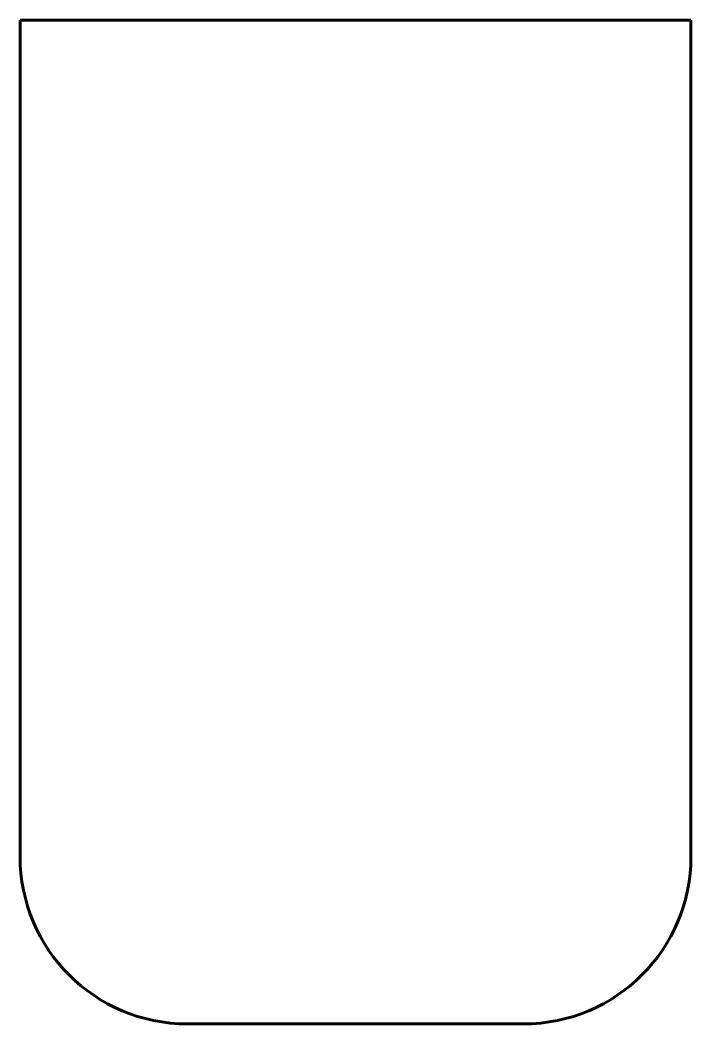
# Model space of a CAD drawing. Header units: millimetres. Extents: x -6.3 to -2.29, y 156.26 to 162.25.
import ezdxf

# ---------------------------------------------------------------- set-up
doc = ezdxf.new("R2010")
doc.units = ezdxf.units.MM
doc.linetypes.add('K5LT_BASIC', pattern=[0])

msp = doc.modelspace()

# ---------------------------------------------------------------- linework, layer by layer
at = {"color": 150, "linetype": 'K5LT_BASIC', "lineweight": 60, "true_color": 0x0080ff}
for p, q in [((-6.3022, 162.2518), (-6.3022, 157.2568)), ((-2.2926, 162.2518), (-6.3022, 162.2518)), ((-2.2926, 157.2568), (-2.2926, 162.2518)), ((-5.3022, 156.2568), (-3.2926, 156.2568))]:
    msp.add_line(p, q, dxfattribs=at)
for centre, start, end in [((-5.3022, 157.2568), 180, 270), ((-3.2926, 157.2568), 270, 0)]:
    msp.add_arc(centre, 1, start, end, dxfattribs=at)

doc.saveas('drawing.dxf')
